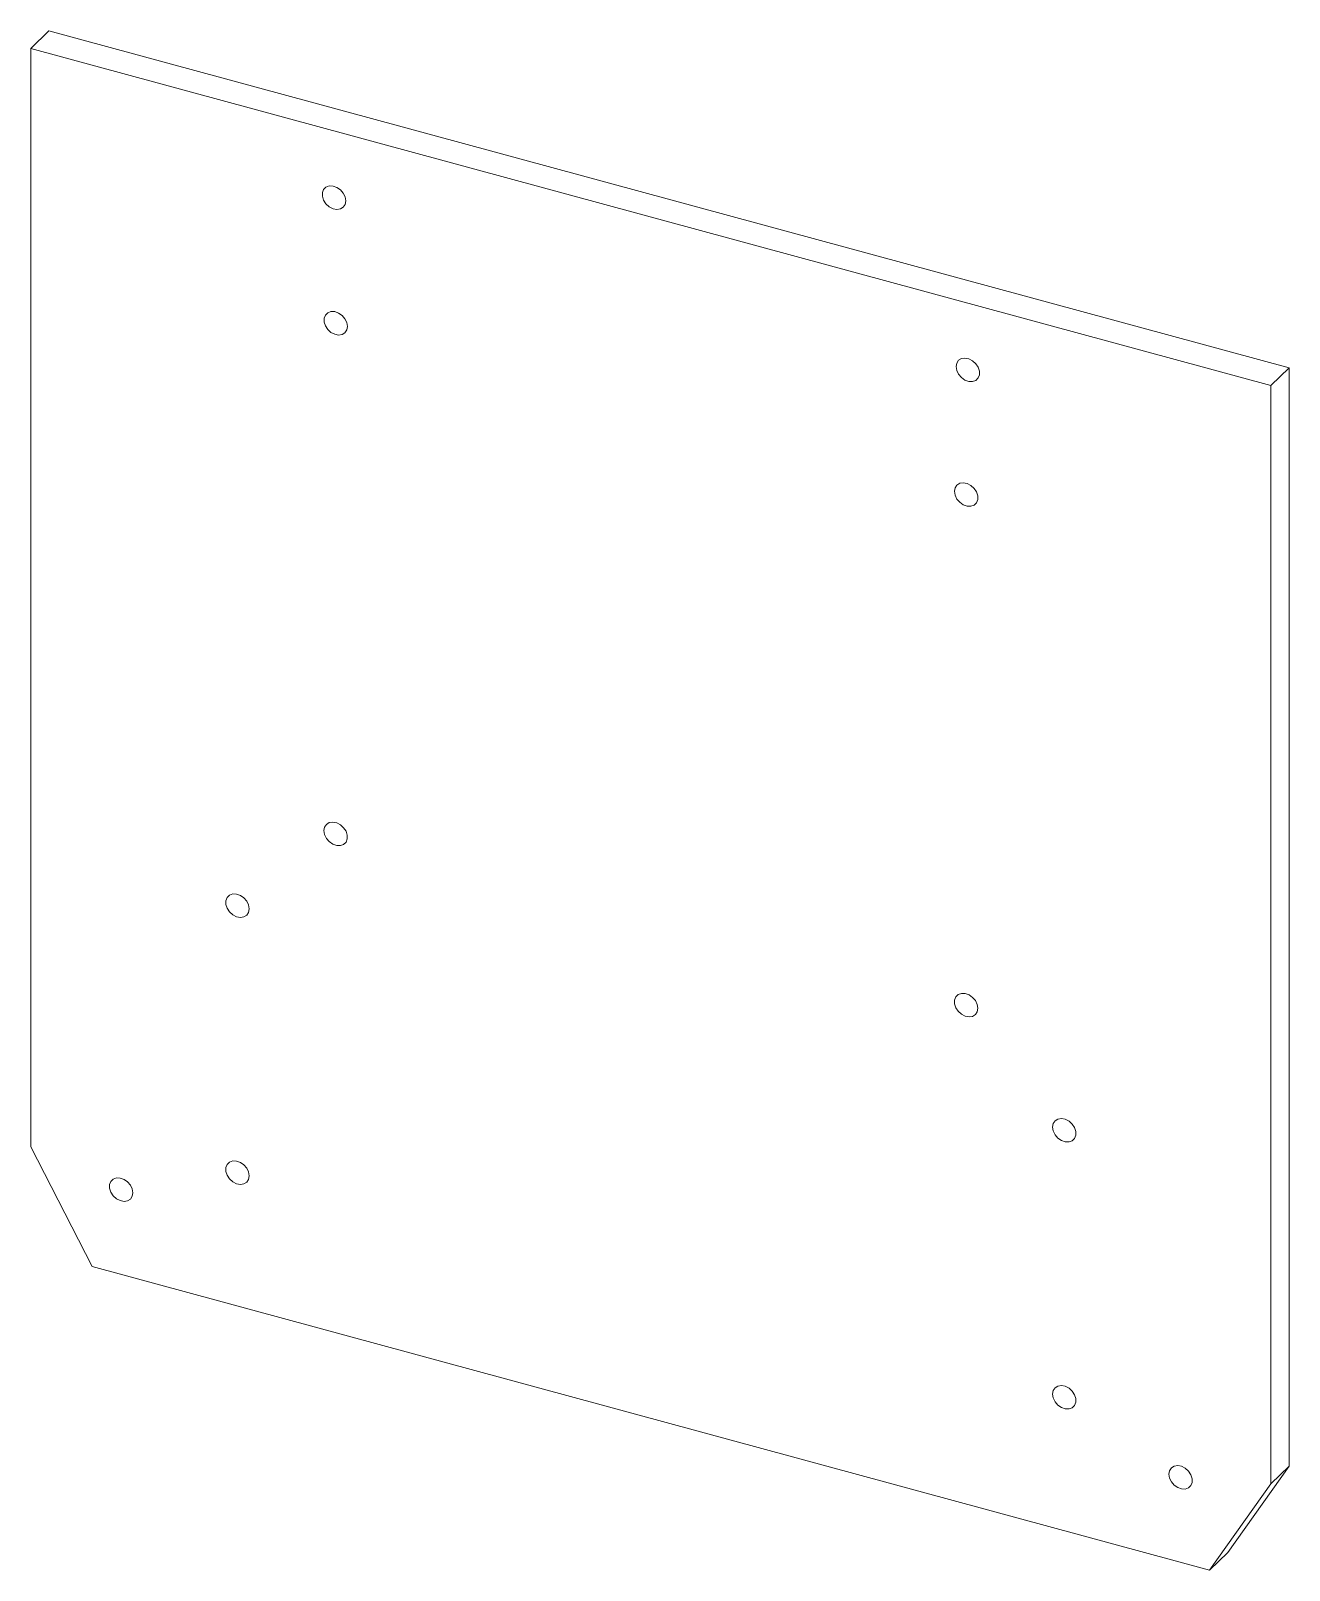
# Paper-space layout '_不等角視圖' of a CAD drawing. Header units: millimetres. Extents: x -82 to 80, y -99 to 99.
import ezdxf

# ---------------------------------------------------------------- set-up
doc = ezdxf.new("R2010")
doc.units = ezdxf.units.MM

psp = doc.layouts.new('_不等角視圖')

# ---------------------------------------------------------------- linework, layer by layer
at = {"color": 7, "linetype": 'Continuous', "lineweight": 15}
for p, q in [((-81.93, 96.5), (-79.6, 98.78)), ((79.6, 55.51), (-79.6, 98.78)), ((77.26, 53.23), (-81.93, 96.5)), ((-81.93, 96.5), (-81.93, -44.54)), ((77.26, 53.23), (79.6, 55.51)), ((79.6, -85.53), (79.6, 55.51)), ((77.26, -87.81), (77.26, 53.23)), ((-74.04, -59.93), (-81.93, -44.54)), ((-74.04, -59.93), (69.37, -98.91)), ((79.6, -85.53), (71.71, -96.63)), ((79.6, -85.53), (77.26, -87.81)), ((77.26, -87.81), (69.37, -98.91)), ((71.71, -96.63), (69.37, -98.91))]:
    psp.add_line(p, q, dxfattribs=at)
at = {"color": 7, "linetype": 'Continuous', "lineweight": 15, "flags": 128}
for points in [[(-41.51, 76.94), (-41.59, 77.44), (-41.83, 77.93), (-42.19, 78.35), (-42.65, 78.66), (-43.14, 78.84), (-43.62, 78.85), (-44.04, 78.7), (-44.34, 78.41), (-44.5, 78), (-44.5, 77.52), (-44.34, 77.02), (-44.04, 76.56), (-43.62, 76.18), (-43.14, 75.93), (-42.65, 75.84), (-42.19, 75.91), (-41.83, 76.14), (-41.59, 76.49), (-41.51, 76.94)], [(-41.29, 60.81), (-41.37, 61.31), (-41.61, 61.79), (-41.97, 62.22), (-42.43, 62.53), (-42.92, 62.71), (-43.4, 62.72), (-43.81, 62.57), (-44.12, 62.27), (-44.28, 61.86), (-44.28, 61.38), (-44.12, 60.89), (-43.81, 60.43), (-43.4, 60.05), (-42.92, 59.8), (-42.43, 59.71), (-41.97, 59.78), (-41.61, 60), (-41.37, 60.36), (-41.29, 60.81)], [(36.85, 55.65), (36.93, 55.15), (37.16, 54.67), (37.53, 54.24), (37.98, 53.93), (38.47, 53.75), (38.95, 53.74), (39.37, 53.89), (39.67, 54.19), (39.83, 54.6), (39.83, 55.08), (39.67, 55.57), (39.37, 56.03), (38.95, 56.41), (38.47, 56.66), (37.98, 56.75), (37.53, 56.68), (37.16, 56.46), (36.93, 56.1), (36.85, 55.65)], [(36.63, 39.64), (36.71, 39.14), (36.94, 38.65), (37.31, 38.23), (37.76, 37.91), (38.25, 37.74), (38.73, 37.73), (39.15, 37.88), (39.45, 38.17), (39.61, 38.58), (39.61, 39.06), (39.45, 39.56), (39.15, 40.02), (38.73, 40.4), (38.25, 40.65), (37.76, 40.74), (37.31, 40.67), (36.94, 40.44), (36.71, 40.09), (36.63, 39.64)], [(-44.3, -3.94), (-44.22, -4.44), (-43.98, -4.93), (-43.62, -5.35), (-43.16, -5.66), (-42.67, -5.84), (-42.19, -5.85), (-41.78, -5.7), (-41.47, -5.41), (-41.31, -5), (-41.31, -4.52), (-41.47, -4.02), (-41.78, -3.56), (-42.19, -3.18), (-42.67, -2.93), (-43.16, -2.84), (-43.62, -2.91), (-43.98, -3.14), (-44.22, -3.49), (-44.3, -3.94)], [(-53.9, -13.98), (-53.98, -13.48), (-54.21, -13), (-54.58, -12.57), (-55.03, -12.26), (-55.52, -12.08), (-56, -12.07), (-56.42, -12.22), (-56.72, -12.52), (-56.88, -12.93), (-56.88, -13.41), (-56.72, -13.9), (-56.42, -14.37), (-56, -14.74), (-55.52, -14.99), (-55.03, -15.08), (-54.58, -15.01), (-54.21, -14.79), (-53.98, -14.43), (-53.9, -13.98)], [(39.63, -26.75), (39.55, -26.26), (39.32, -25.77), (38.95, -25.35), (38.5, -25.03), (38, -24.86), (37.52, -24.85), (37.11, -25), (36.81, -25.29), (36.65, -25.7), (36.65, -26.18), (36.81, -26.68), (37.11, -27.14), (37.52, -27.52), (38, -27.76), (38.5, -27.86), (38.95, -27.79), (39.32, -27.56), (39.55, -27.21), (39.63, -26.75)], [(49.23, -42.01), (49.31, -42.5), (49.55, -42.99), (49.91, -43.41), (50.36, -43.73), (50.86, -43.9), (51.34, -43.91), (51.75, -43.76), (52.05, -43.47), (52.21, -43.06), (52.21, -42.58), (52.05, -42.08), (51.75, -41.62), (51.34, -41.24), (50.86, -41), (50.36, -40.9), (49.91, -40.97), (49.55, -41.2), (49.31, -41.55), (49.23, -42.01)], [(-53.9, -48.27), (-53.98, -47.77), (-54.21, -47.28), (-54.58, -46.86), (-55.03, -46.55), (-55.52, -46.37), (-56, -46.36), (-56.42, -46.51), (-56.72, -46.8), (-56.88, -47.21), (-56.88, -47.69), (-56.72, -48.19), (-56.42, -48.65), (-56, -49.03), (-55.52, -49.28), (-55.03, -49.37), (-54.58, -49.3), (-54.21, -49.07), (-53.98, -48.72), (-53.9, -48.27)], [(-68.82, -50.44), (-68.9, -49.95), (-69.14, -49.46), (-69.5, -49.04), (-69.96, -48.72), (-70.45, -48.55), (-70.93, -48.54), (-71.34, -48.69), (-71.65, -48.98), (-71.81, -49.39), (-71.81, -49.87), (-71.65, -50.37), (-71.34, -50.83), (-70.93, -51.2), (-70.45, -51.45), (-69.96, -51.55), (-69.5, -51.48), (-69.14, -51.25), (-68.9, -50.89), (-68.82, -50.44)], [(49.23, -76.29), (49.31, -76.79), (49.55, -77.27), (49.91, -77.7), (50.36, -78.01), (50.86, -78.19), (51.34, -78.2), (51.75, -78.05), (52.05, -77.75), (52.21, -77.34), (52.21, -76.86), (52.05, -76.37), (51.75, -75.91), (51.34, -75.53), (50.86, -75.28), (50.36, -75.19), (49.91, -75.26), (49.55, -75.48), (49.31, -75.84), (49.23, -76.29)], [(64.16, -86.58), (64.24, -87.08), (64.47, -87.56), (64.84, -87.99), (65.29, -88.3), (65.78, -88.48), (66.26, -88.49), (66.68, -88.34), (66.98, -88.04), (67.14, -87.63), (67.14, -87.16), (66.98, -86.66), (66.68, -86.2), (66.26, -85.82), (65.78, -85.57), (65.29, -85.48), (64.84, -85.55), (64.47, -85.77), (64.24, -86.13), (64.16, -86.58)]]:
    psp.add_lwpolyline(points, dxfattribs=at)

doc.saveas('drawing.dxf')
